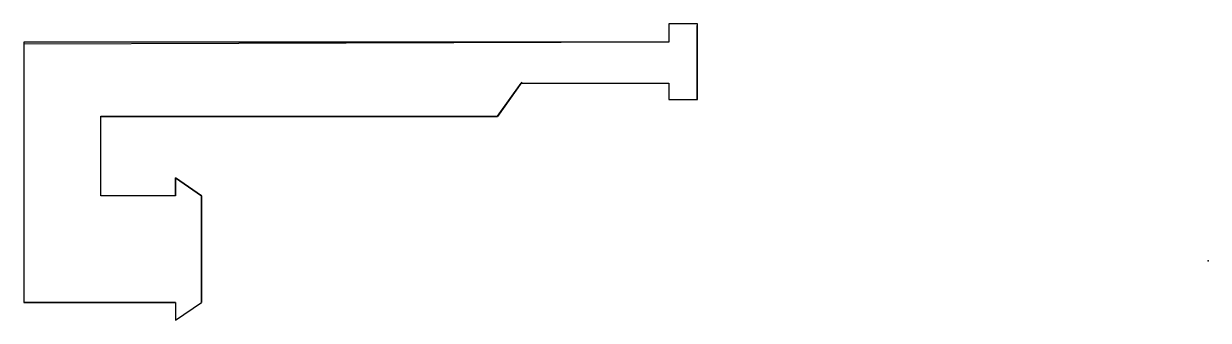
# Model space of a CAD drawing. Header units: centimetres. Extents: x -10 to 0, y -0.5 to 2.
import ezdxf

# ---------------------------------------------------------------- set-up
doc = ezdxf.new("R2010")
doc.units = ezdxf.units.CM
doc.header["$MEASUREMENT"] = 0
for name, color, linetype in [('part2 v4_Sketch1', 7, 'Continuous'), ('part2 v4_Sketch2', 7, 'Continuous'), ('part2 v4_Sketch3', 7, 'Continuous'), ('part2 v4_Sketch4', 7, 'Continuous'), ('part2 v4_Sketch5', 7, 'Continuous'), ('part2 v4_Sketch6', 7, 'Continuous'), ('part2 v4_Sketch7', 7, 'Continuous')]:
    doc.layers.add(name, color=color, linetype=linetype)

msp = doc.modelspace()

# ---------------------------------------------------------------- linework, layer by layer
at = {"layer": 'part2 v4_Sketch1'}
msp.add_point((0, 0), dxfattribs=at)
at = {"layer": 'part2 v4_Sketch2'}
for p, q in [((-4.314, 1.357), (-4.314, 1.986)), ((-5.795, 1.506), (-6, 1.219)), ((-9.35, 1.219), (-6, 1.219)), ((-8.72, 0.7), (-8.499, 0.55)), ((-8.72, 0.55), (-8.72, 0.7)), ((-9.997, -0.35), (-9.997, 0.55)), ((-8.499, 0.55), (-8.499, -0.35)), ((-10, -0.35), (-8.72, -0.35)), ((-8.72, -0.35), (-9.997, -0.35)), ((-8.72, -0.5), (-8.499, -0.35)), ((-8.72, -0.35), (-8.72, -0.5))]:
    msp.add_line(p, q, dxfattribs=at)
msp.add_point((0, 0), dxfattribs=at)
at = {"layer": 'part2 v4_Sketch3'}
msp.add_point((0, 0), dxfattribs=at)
at = {"layer": 'part2 v4_Sketch4'}
msp.add_point((0, 0), dxfattribs=at)
at = {"layer": 'part2 v4_Sketch5'}
msp.add_point((0, 0), dxfattribs=at)
at = {"layer": 'part2 v4_Sketch6'}
for p, q in [((-4.313, 2), (-4.555, 2)), ((-4.555, 2), (-4.555, 1.845)), ((-4.313, 1.36), (-4.313, 2)), ((-4.555, 1.845), (-10.001, 1.829)), ((-10.001, 1.829), (-10.001, -0.349)), ((-5.8, 1.5), (-4.555, 1.5)), ((-4.555, 1.5), (-4.555, 1.36)), ((-4.555, 1.36), (-4.313, 1.36)), ((-8.72, 0.701), (-8.72, 0.55)), ((-8.499, 0.55), (-8.72, 0.701)), ((-8.72, 0.55), (-9.35, 0.55)), ((-8.5, -0.35), (-8.499, 0.55)), ((-10.001, -0.349), (-8.72, -0.35)), ((-8.72, -0.5), (-8.5, -0.35)), ((-8.72, -0.35), (-8.72, -0.5))]:
    msp.add_line(p, q, dxfattribs=at)
msp.add_point((0, 0), dxfattribs=at)
at = {"layer": 'part2 v4_Sketch7'}
for p, q in [((-4.313, 2), (-4.555, 2)), ((-4.555, 2), (-4.555, 1.845)), ((-4.313, 1.36), (-4.313, 2)), ((-4.555, 1.845), (-10, 1.845)), ((-10, 1.845), (-10, -0.35)), ((-6, 1.222), (-5.8, 1.5)), ((-5.8, 1.5), (-4.555, 1.5)), ((-4.555, 1.5), (-4.555, 1.36)), ((-4.555, 1.36), (-4.313, 1.36)), ((-9.35, 1.222), (-6, 1.222)), ((-9.35, 0.55), (-9.35, 1.222)), ((-8.5, 0.55), (-8.72, 0.702)), ((-8.72, 0.702), (-8.72, 0.55)), ((-8.72, 0.55), (-9.35, 0.55)), ((-8.5, -0.35), (-8.5, 0.55)), ((-10, -0.35), (-8.72, -0.35)), ((-8.72, -0.35), (-8.72, -0.5)), ((-8.72, -0.5), (-8.5, -0.35))]:
    msp.add_line(p, q, dxfattribs=at)
msp.add_point((0, 0), dxfattribs=at)

doc.saveas('drawing.dxf')
